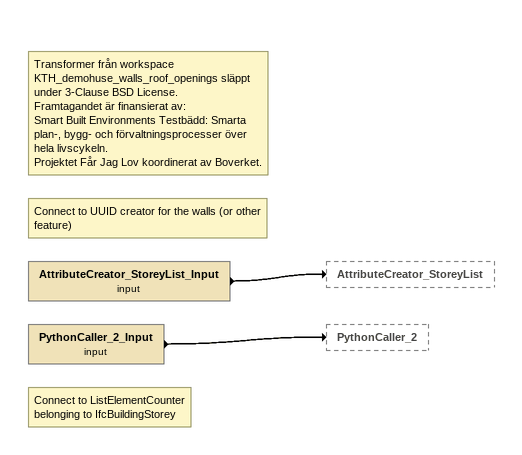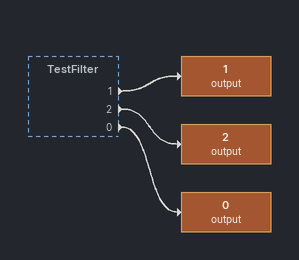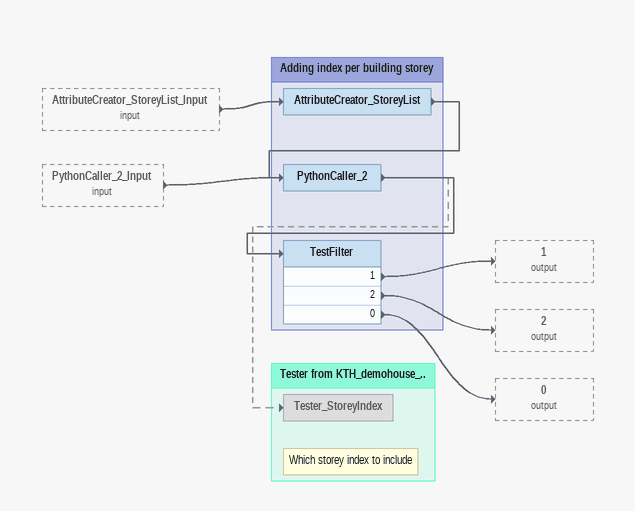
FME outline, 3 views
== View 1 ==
Note: Transformer från workspace KTH_demohuse_walls_roof_openings släppt under 3-Clause BSD License. / Framtagandet är finansierat av: / Smart Built Environments Testbädd: Smarta plan-, bygg- och förvaltningsprocesser över hela livscykeln. / Projektet Får Jag Lov koordinerat av Boverket.
Note: Connect to UUID creator for the walls (or other feature)
AttributeCreator_StoreyList_Input (input)
    -> AttributeCreator_StoreyList
Note: Connect to ListElementCounter / belonging to IfcBuildingStorey
PythonCaller_2_Input (input)
    -> PythonCaller_2

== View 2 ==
TestFilter [outside]
    1 -> 1 (output)
    2 -> 2 (output)
    0 -> 0 (output)
1 (output)
2 (output)
0 (output)

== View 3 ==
AttributeCreator_StoreyList_Input (input) [outside]
    -> AttributeCreator_StoreyList
PythonCaller_2_Input (input) [outside]
    -> PythonCaller_2

Bookmark: Adding index per building storey
AttributeCreator_StoreyList
    -> PythonCaller_2
PythonCaller_2
    -> Tester_StoreyIndex [off]
    -> TestFilter
TestFilter
    1 -> 1 (output)
    2 -> 2 (output)
    0 -> 0 (output)

Bookmark: Tester from KTH_demohouse_..
Note: Which storey index to include
Tester_StoreyIndex [off]
